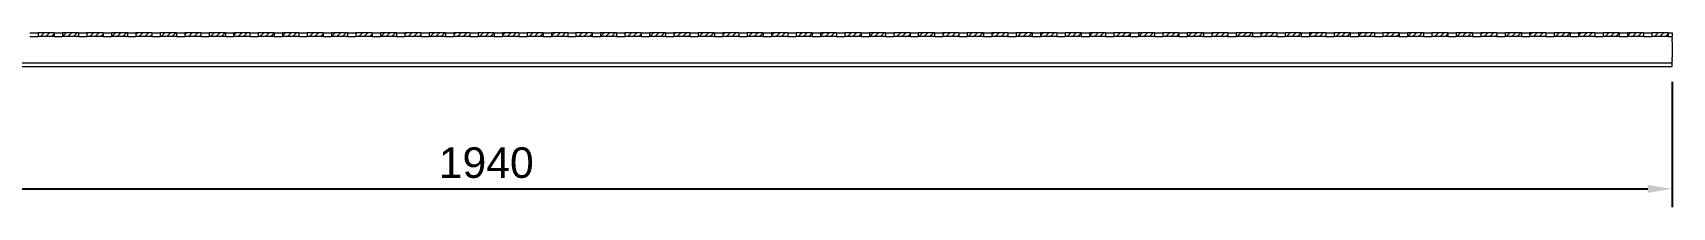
# Model space of a CAD drawing. Header units: millimetres. Extents: x -804 to 5068, y -838 to 556.
# Drawn here: x 3727 to 5068, y -115 to 28 of the extents above; entities that cross this region are included whole.
import ezdxf

# ---------------------------------------------------------------- set-up
doc = ezdxf.new("R2010")
doc.units = ezdxf.units.MM
for name, color, linetype, lineweight in [('GORUNEN', 7, 'Continuous', 9), ('OLCU', 4, 'Continuous', 9), ('TARAMA', 5, 'Continuous', 9)]:
    doc.layers.add(name, color=color, linetype=linetype, lineweight=lineweight)
doc.styles.add('PI3D', font='arial.ttf')
doc.dimstyles.new('PF_MM', dxfattribs={"dimtxt": 25, "dimasz": 20, "dimexe": 15, "dimexo": 12.5, "dimgap": 8.75, "dimtad": 1, "dimdec": 1, "dimtxsty": 'PI3D', "dimcen": 2.5, "dimclrd": 4, "dimclre": 4, "dimclrt": 3, "dimazin": 3, "dimtfac": 1, "dimtmove": 0, "dimatfit": 3})

msp = doc.modelspace()

# ---------------------------------------------------------------- hatches: boundary and pattern name
at = {"layer": 'TARAMA'}
h = msp.add_hatch(dxfattribs=at)
h.set_pattern_fill('ANSI31')
h.paths.add_polyline_path([(3731.4, 27.5), (3731.4, 24.5), (3731.4, 24.5), (3744.6, 24.5), (3744.6, 24.5), (3744.6, 27.5), (3744.6, 27.5), (3731.4, 27.5)])
h = msp.add_hatch(dxfattribs=at)
h.set_pattern_fill('ANSI31')
h.paths.add_polyline_path([(3751.4, 27.5), (3751.4, 24.5), (3751.4, 24.5), (3764.6, 24.5), (3764.6, 24.5), (3764.6, 27.5), (3764.6, 27.5), (3751.4, 27.5)])
h = msp.add_hatch(dxfattribs=at)
h.set_pattern_fill('ANSI31')
h.paths.add_polyline_path([(3771.4, 27.5), (3771.4, 24.5), (3771.4, 24.5), (3784.6, 24.5), (3784.6, 24.5), (3784.6, 27.5), (3784.6, 27.5), (3771.4, 27.5)])
h = msp.add_hatch(dxfattribs=at)
h.set_pattern_fill('ANSI31')
h.paths.add_polyline_path([(3791.4, 27.5), (3791.4, 24.5), (3791.4, 24.5), (3804.6, 24.5), (3804.6, 24.5), (3804.6, 27.5), (3804.6, 27.5), (3791.4, 27.5)])
h = msp.add_hatch(dxfattribs=at)
h.set_pattern_fill('ANSI31')
h.paths.add_polyline_path([(3811.4, 27.5), (3811.4, 24.5), (3811.4, 24.5), (3824.6, 24.5), (3824.6, 24.5), (3824.6, 27.5), (3824.6, 27.5), (3811.4, 27.5)])
h = msp.add_hatch(dxfattribs=at)
h.set_pattern_fill('ANSI31')
h.paths.add_polyline_path([(3831.4, 27.5), (3831.4, 24.5), (3831.4, 24.5), (3844.6, 24.5), (3844.6, 24.5), (3844.6, 27.5), (3844.6, 27.5), (3831.4, 27.5)])
h = msp.add_hatch(dxfattribs=at)
h.set_pattern_fill('ANSI31')
h.paths.add_polyline_path([(3851.4, 27.5), (3851.4, 24.5), (3851.4, 24.5), (3864.6, 24.5), (3864.6, 24.5), (3864.6, 27.5), (3864.6, 27.5), (3851.4, 27.5)])
h = msp.add_hatch(dxfattribs=at)
h.set_pattern_fill('ANSI31')
h.paths.add_polyline_path([(3871.4, 27.5), (3871.4, 24.5), (3871.4, 24.5), (3884.6, 24.5), (3884.6, 24.5), (3884.6, 27.5), (3884.6, 27.5), (3871.4, 27.5)])
h = msp.add_hatch(dxfattribs=at)
h.set_pattern_fill('ANSI31')
h.paths.add_polyline_path([(3891.4, 27.5), (3891.4, 24.5), (3891.4, 24.5), (3904.6, 24.5), (3904.6, 24.5), (3904.6, 27.5), (3904.6, 27.5), (3891.4, 27.5)])
h = msp.add_hatch(dxfattribs=at)
h.set_pattern_fill('ANSI31')
h.paths.add_polyline_path([(3911.4, 27.5), (3911.4, 24.5), (3911.4, 24.5), (3924.6, 24.5), (3924.6, 24.5), (3924.6, 27.5), (3924.6, 27.5), (3911.4, 27.5)])
h = msp.add_hatch(dxfattribs=at)
h.set_pattern_fill('ANSI31')
h.paths.add_polyline_path([(3931.4, 27.5), (3931.4, 24.5), (3931.4, 24.5), (3944.6, 24.5), (3944.6, 24.5), (3944.6, 27.5), (3944.6, 27.5), (3931.4, 27.5)])
h = msp.add_hatch(dxfattribs=at)
h.set_pattern_fill('ANSI31')
h.paths.add_polyline_path([(3951.4, 27.5), (3951.4, 24.5), (3951.4, 24.5), (3964.6, 24.5), (3964.6, 24.5), (3964.6, 27.5), (3964.6, 27.5), (3951.4, 27.5)])
h = msp.add_hatch(dxfattribs=at)
h.set_pattern_fill('ANSI31')
h.paths.add_polyline_path([(3971.4, 27.5), (3971.4, 24.5), (3971.4, 24.5), (3984.6, 24.5), (3984.6, 24.5), (3984.6, 27.5), (3984.6, 27.5), (3971.4, 27.5)])
h = msp.add_hatch(dxfattribs=at)
h.set_pattern_fill('ANSI31')
h.paths.add_polyline_path([(3991.4, 27.5), (3991.4, 24.5), (3991.4, 24.5), (4004.6, 24.5), (4004.6, 24.5), (4004.6, 27.5), (4004.6, 27.5), (3991.4, 27.5)])
h = msp.add_hatch(dxfattribs=at)
h.set_pattern_fill('ANSI31')
h.paths.add_polyline_path([(4011.4, 27.5), (4011.4, 24.5), (4011.4, 24.5), (4024.6, 24.5), (4024.6, 24.5), (4024.6, 27.5), (4024.6, 27.5), (4011.4, 27.5)])
h = msp.add_hatch(dxfattribs=at)
h.set_pattern_fill('ANSI31')
h.paths.add_polyline_path([(4031.4, 27.5), (4031.4, 24.5), (4031.4, 24.5), (4044.6, 24.5), (4044.6, 24.5), (4044.6, 27.5), (4044.6, 27.5), (4031.4, 27.5)])
h = msp.add_hatch(dxfattribs=at)
h.set_pattern_fill('ANSI31')
h.paths.add_polyline_path([(4051.4, 27.5), (4051.4, 24.5), (4051.4, 24.5), (4064.6, 24.5), (4064.6, 24.5), (4064.6, 27.5), (4064.6, 27.5), (4051.4, 27.5)])
h = msp.add_hatch(dxfattribs=at)
h.set_pattern_fill('ANSI31')
h.paths.add_polyline_path([(4071.4, 27.5), (4071.4, 24.5), (4071.4, 24.5), (4084.6, 24.5), (4084.6, 24.5), (4084.6, 27.5), (4084.6, 27.5), (4071.4, 27.5)])
h = msp.add_hatch(dxfattribs=at)
h.set_pattern_fill('ANSI31')
h.paths.add_polyline_path([(4091.4, 27.5), (4091.4, 24.5), (4091.4, 24.5), (4104.6, 24.5), (4104.6, 24.5), (4104.6, 27.5), (4104.6, 27.5), (4091.4, 27.5)])
h = msp.add_hatch(dxfattribs=at)
h.set_pattern_fill('ANSI31')
h.paths.add_polyline_path([(4111.4, 27.5), (4111.4, 24.5), (4111.4, 24.5), (4124.6, 24.5), (4124.6, 24.5), (4124.6, 27.5), (4124.6, 27.5), (4111.4, 27.5)])
h = msp.add_hatch(dxfattribs=at)
h.set_pattern_fill('ANSI31')
h.paths.add_polyline_path([(4131.4, 27.5), (4131.4, 24.5), (4131.4, 24.5), (4144.6, 24.5), (4144.6, 24.5), (4144.6, 27.5), (4144.6, 27.5), (4131.4, 27.5)])
h = msp.add_hatch(dxfattribs=at)
h.set_pattern_fill('ANSI31')
h.paths.add_polyline_path([(4151.4, 27.5), (4151.4, 24.5), (4151.4, 24.5), (4164.6, 24.5), (4164.6, 24.5), (4164.6, 27.5), (4164.6, 27.5), (4151.4, 27.5)])
h = msp.add_hatch(dxfattribs=at)
h.set_pattern_fill('ANSI31')
h.paths.add_polyline_path([(4171.4, 27.5), (4171.4, 24.5), (4171.4, 24.5), (4184.6, 24.5), (4184.6, 24.5), (4184.6, 27.5), (4184.6, 27.5), (4171.4, 27.5)])
h = msp.add_hatch(dxfattribs=at)
h.set_pattern_fill('ANSI31')
h.paths.add_polyline_path([(4191.4, 27.5), (4191.4, 24.5), (4191.4, 24.5), (4204.6, 24.5), (4204.6, 24.5), (4204.6, 27.5), (4204.6, 27.5), (4191.4, 27.5)])
h = msp.add_hatch(dxfattribs=at)
h.set_pattern_fill('ANSI31')
h.paths.add_polyline_path([(4211.4, 27.5), (4211.4, 24.5), (4211.4, 24.5), (4224.6, 24.5), (4224.6, 24.5), (4224.6, 27.5), (4224.6, 27.5), (4211.4, 27.5)])
h = msp.add_hatch(dxfattribs=at)
h.set_pattern_fill('ANSI31')
h.paths.add_polyline_path([(4231.4, 27.5), (4231.4, 24.5), (4231.4, 24.5), (4244.6, 24.5), (4244.6, 24.5), (4244.6, 27.5), (4244.6, 27.5), (4231.4, 27.5)])
h = msp.add_hatch(dxfattribs=at)
h.set_pattern_fill('ANSI31')
h.paths.add_polyline_path([(4251.4, 27.5), (4251.4, 24.5), (4251.4, 24.5), (4264.6, 24.5), (4264.6, 24.5), (4264.6, 27.5), (4264.6, 27.5), (4251.4, 27.5)])
h = msp.add_hatch(dxfattribs=at)
h.set_pattern_fill('ANSI31')
h.paths.add_polyline_path([(4271.4, 27.5), (4271.4, 24.5), (4271.4, 24.5), (4284.6, 24.5), (4284.6, 24.5), (4284.6, 27.5), (4284.6, 27.5), (4271.4, 27.5)])
h = msp.add_hatch(dxfattribs=at)
h.set_pattern_fill('ANSI31')
h.paths.add_polyline_path([(4291.4, 27.5), (4291.4, 24.5), (4291.4, 24.5), (4304.6, 24.5), (4304.6, 24.5), (4304.6, 27.5), (4304.6, 27.5), (4291.4, 27.5)])
h = msp.add_hatch(dxfattribs=at)
h.set_pattern_fill('ANSI31')
h.paths.add_polyline_path([(4311.4, 27.5), (4311.4, 24.5), (4311.4, 24.5), (4324.6, 24.5), (4324.6, 24.5), (4324.6, 27.5), (4324.6, 27.5), (4311.4, 27.5)])
h = msp.add_hatch(dxfattribs=at)
h.set_pattern_fill('ANSI31')
h.paths.add_polyline_path([(4331.4, 27.5), (4331.4, 24.5), (4331.4, 24.5), (4344.6, 24.5), (4344.6, 24.5), (4344.6, 27.5), (4344.6, 27.5), (4331.4, 27.5)])
h = msp.add_hatch(dxfattribs=at)
h.set_pattern_fill('ANSI31')
h.paths.add_polyline_path([(4351.4, 27.5), (4351.4, 24.5), (4351.4, 24.5), (4364.6, 24.5), (4364.6, 24.5), (4364.6, 27.5), (4364.6, 27.5), (4351.4, 27.5)])
h = msp.add_hatch(dxfattribs=at)
h.set_pattern_fill('ANSI31')
h.paths.add_polyline_path([(4371.4, 27.5), (4371.4, 24.5), (4371.4, 24.5), (4384.6, 24.5), (4384.6, 24.5), (4384.6, 27.5), (4384.6, 27.5), (4371.4, 27.5)])
h = msp.add_hatch(dxfattribs=at)
h.set_pattern_fill('ANSI31')
h.paths.add_polyline_path([(4391.4, 27.5), (4391.4, 24.5), (4391.4, 24.5), (4404.6, 24.5), (4404.6, 24.5), (4404.6, 27.5), (4404.6, 27.5), (4391.4, 27.5)])
h = msp.add_hatch(dxfattribs=at)
h.set_pattern_fill('ANSI31')
h.paths.add_polyline_path([(4411.4, 27.5), (4411.4, 24.5), (4411.4, 24.5), (4424.6, 24.5), (4424.6, 24.5), (4424.6, 27.5), (4424.6, 27.5), (4411.4, 27.5)])
h = msp.add_hatch(dxfattribs=at)
h.set_pattern_fill('ANSI31')
h.paths.add_polyline_path([(4431.4, 27.5), (4431.4, 24.5), (4431.4, 24.5), (4444.6, 24.5), (4444.6, 24.5), (4444.6, 27.5), (4444.6, 27.5), (4431.4, 27.5)])
h = msp.add_hatch(dxfattribs=at)
h.set_pattern_fill('ANSI31')
h.paths.add_polyline_path([(4451.4, 27.5), (4451.4, 24.5), (4451.4, 24.5), (4464.6, 24.5), (4464.6, 24.5), (4464.6, 27.5), (4464.6, 27.5), (4451.4, 27.5)])
h = msp.add_hatch(dxfattribs=at)
h.set_pattern_fill('ANSI31')
h.paths.add_polyline_path([(4471.4, 27.5), (4471.4, 24.5), (4471.4, 24.5), (4484.6, 24.5), (4484.6, 24.5), (4484.6, 27.5), (4484.6, 27.5), (4471.4, 27.5)])
h = msp.add_hatch(dxfattribs=at)
h.set_pattern_fill('ANSI31')
h.paths.add_polyline_path([(4491.4, 27.5), (4491.4, 24.5), (4491.4, 24.5), (4504.6, 24.5), (4504.6, 24.5), (4504.6, 27.5), (4504.6, 27.5), (4491.4, 27.5)])
h = msp.add_hatch(dxfattribs=at)
h.set_pattern_fill('ANSI31')
h.paths.add_polyline_path([(4511.4, 27.5), (4511.4, 24.5), (4511.4, 24.5), (4524.6, 24.5), (4524.6, 24.5), (4524.6, 27.5), (4524.6, 27.5), (4511.4, 27.5)])
h = msp.add_hatch(dxfattribs=at)
h.set_pattern_fill('ANSI31')
h.paths.add_polyline_path([(4531.4, 27.5), (4531.4, 24.5), (4531.4, 24.5), (4544.6, 24.5), (4544.6, 24.5), (4544.6, 27.5), (4544.6, 27.5), (4531.4, 27.5)])
h = msp.add_hatch(dxfattribs=at)
h.set_pattern_fill('ANSI31')
h.paths.add_polyline_path([(4551.4, 27.5), (4551.4, 24.5), (4551.4, 24.5), (4564.6, 24.5), (4564.6, 24.5), (4564.6, 27.5), (4564.6, 27.5), (4551.4, 27.5)])
h = msp.add_hatch(dxfattribs=at)
h.set_pattern_fill('ANSI31')
h.paths.add_polyline_path([(4571.4, 27.5), (4571.4, 24.5), (4571.4, 24.5), (4584.6, 24.5), (4584.6, 24.5), (4584.6, 27.5), (4584.6, 27.5), (4571.4, 27.5)])
h = msp.add_hatch(dxfattribs=at)
h.set_pattern_fill('ANSI31')
h.paths.add_polyline_path([(4591.4, 27.5), (4591.4, 24.5), (4591.4, 24.5), (4604.6, 24.5), (4604.6, 24.5), (4604.6, 27.5), (4604.6, 27.5), (4591.4, 27.5)])
h = msp.add_hatch(dxfattribs=at)
h.set_pattern_fill('ANSI31')
h.paths.add_polyline_path([(4611.4, 27.5), (4611.4, 24.5), (4611.4, 24.5), (4624.6, 24.5), (4624.6, 24.5), (4624.6, 27.5), (4624.6, 27.5), (4611.4, 27.5)])
h = msp.add_hatch(dxfattribs=at)
h.set_pattern_fill('ANSI31')
h.paths.add_polyline_path([(4631.4, 27.5), (4631.4, 24.5), (4631.4, 24.5), (4644.6, 24.5), (4644.6, 24.5), (4644.6, 27.5), (4644.6, 27.5), (4631.4, 27.5)])
h = msp.add_hatch(dxfattribs=at)
h.set_pattern_fill('ANSI31')
h.paths.add_polyline_path([(4651.4, 27.5), (4651.4, 24.5), (4651.4, 24.5), (4664.6, 24.5), (4664.6, 24.5), (4664.6, 27.5), (4664.6, 27.5), (4651.4, 27.5)])
h = msp.add_hatch(dxfattribs=at)
h.set_pattern_fill('ANSI31')
h.paths.add_polyline_path([(4671.4, 27.5), (4671.4, 24.5), (4671.4, 24.5), (4684.6, 24.5), (4684.6, 24.5), (4684.6, 27.5), (4684.6, 27.5), (4671.4, 27.5)])
h = msp.add_hatch(dxfattribs=at)
h.set_pattern_fill('ANSI31')
h.paths.add_polyline_path([(4691.4, 27.5), (4691.4, 24.5), (4691.4, 24.5), (4704.6, 24.5), (4704.6, 24.5), (4704.6, 27.5), (4704.6, 27.5), (4691.4, 27.5)])
h = msp.add_hatch(dxfattribs=at)
h.set_pattern_fill('ANSI31')
h.paths.add_polyline_path([(4711.4, 27.5), (4711.4, 24.5), (4711.4, 24.5), (4724.6, 24.5), (4724.6, 24.5), (4724.6, 27.5), (4724.6, 27.5), (4711.4, 27.5)])
h = msp.add_hatch(dxfattribs=at)
h.set_pattern_fill('ANSI31')
h.paths.add_polyline_path([(4731.4, 27.5), (4731.4, 24.5), (4731.4, 24.5), (4744.6, 24.5), (4744.6, 24.5), (4744.6, 27.5), (4744.6, 27.5), (4731.4, 27.5)])
h = msp.add_hatch(dxfattribs=at)
h.set_pattern_fill('ANSI31')
h.paths.add_polyline_path([(4751.4, 27.5), (4751.4, 24.5), (4751.4, 24.5), (4764.6, 24.5), (4764.6, 24.5), (4764.6, 27.5), (4764.6, 27.5), (4751.4, 27.5)])
h = msp.add_hatch(dxfattribs=at)
h.set_pattern_fill('ANSI31')
h.paths.add_polyline_path([(4771.4, 27.5), (4771.4, 24.5), (4771.4, 24.5), (4784.6, 24.5), (4784.6, 24.5), (4784.6, 27.5), (4784.6, 27.5), (4771.4, 27.5)])
h = msp.add_hatch(dxfattribs=at)
h.set_pattern_fill('ANSI31')
h.paths.add_polyline_path([(4791.4, 27.5), (4791.4, 24.5), (4791.4, 24.5), (4804.6, 24.5), (4804.6, 24.5), (4804.6, 27.5), (4804.6, 27.5), (4791.4, 27.5)])
h = msp.add_hatch(dxfattribs=at)
h.set_pattern_fill('ANSI31')
h.paths.add_polyline_path([(4811.4, 27.5), (4811.4, 24.5), (4811.4, 24.5), (4824.6, 24.5), (4824.6, 24.5), (4824.6, 27.5), (4824.6, 27.5), (4811.4, 27.5)])
h = msp.add_hatch(dxfattribs=at)
h.set_pattern_fill('ANSI31')
h.paths.add_polyline_path([(4831.4, 27.5), (4831.4, 24.5), (4831.4, 24.5), (4844.6, 24.5), (4844.6, 24.5), (4844.6, 27.5), (4844.6, 27.5), (4831.4, 27.5)])
h = msp.add_hatch(dxfattribs=at)
h.set_pattern_fill('ANSI31')
h.paths.add_polyline_path([(4851.4, 27.5), (4851.4, 24.5), (4851.4, 24.5), (4864.6, 24.5), (4864.6, 24.5), (4864.6, 27.5), (4864.6, 27.5), (4851.4, 27.5)])
h = msp.add_hatch(dxfattribs=at)
h.set_pattern_fill('ANSI31')
h.paths.add_polyline_path([(4871.4, 27.5), (4871.4, 24.5), (4871.4, 24.5), (4884.6, 24.5), (4884.6, 24.5), (4884.6, 27.5), (4884.6, 27.5), (4871.4, 27.5)])
h = msp.add_hatch(dxfattribs=at)
h.set_pattern_fill('ANSI31')
h.paths.add_polyline_path([(4891.4, 27.5), (4891.4, 24.5), (4891.4, 24.5), (4904.6, 24.5), (4904.6, 24.5), (4904.6, 27.5), (4904.6, 27.5), (4891.4, 27.5)])
h = msp.add_hatch(dxfattribs=at)
h.set_pattern_fill('ANSI31')
h.paths.add_polyline_path([(4911.4, 27.5), (4911.4, 24.5), (4911.4, 24.5), (4924.6, 24.5), (4924.6, 24.5), (4924.6, 27.5), (4924.6, 27.5), (4911.4, 27.5)])
h = msp.add_hatch(dxfattribs=at)
h.set_pattern_fill('ANSI31')
h.paths.add_polyline_path([(4931.4, 27.5), (4931.4, 24.5), (4931.4, 24.5), (4944.6, 24.5), (4944.6, 24.5), (4944.6, 27.5), (4944.6, 27.5), (4931.4, 27.5)])
h = msp.add_hatch(dxfattribs=at)
h.set_pattern_fill('ANSI31')
h.paths.add_polyline_path([(4951.4, 27.5), (4951.4, 24.5), (4951.4, 24.5), (4964.6, 24.5), (4964.6, 24.5), (4964.6, 27.5), (4964.6, 27.5), (4951.4, 27.5)])
h = msp.add_hatch(dxfattribs=at)
h.set_pattern_fill('ANSI31')
h.paths.add_polyline_path([(4971.4, 27.5), (4971.4, 24.5), (4971.4, 24.5), (4984.6, 24.5), (4984.6, 24.5), (4984.6, 27.5), (4984.6, 27.5), (4971.4, 27.5)])
h = msp.add_hatch(dxfattribs=at)
h.set_pattern_fill('ANSI31')
h.paths.add_polyline_path([(4991.4, 27.5), (4991.4, 24.5), (4991.4, 24.5), (5004.6, 24.5), (5004.6, 24.5), (5004.6, 27.5), (5004.6, 27.5), (4991.4, 27.5)])
h = msp.add_hatch(dxfattribs=at)
h.set_pattern_fill('ANSI31')
h.paths.add_polyline_path([(5011.4, 27.5), (5011.4, 24.5), (5011.4, 24.5), (5024.6, 24.5), (5024.6, 24.5), (5024.6, 27.5), (5024.6, 27.5), (5011.4, 27.5)])
h = msp.add_hatch(dxfattribs=at)
h.set_pattern_fill('ANSI31')
h.paths.add_polyline_path([(5031.4, 27.5), (5031.4, 24.5), (5031.4, 24.5), (5044.6, 24.5), (5044.6, 24.5), (5044.6, 27.5), (5044.6, 27.5), (5031.4, 27.5)])
h = msp.add_hatch(dxfattribs=at)
h.set_pattern_fill('ANSI31')
h.paths.add_polyline_path([(5051.4, 27.5), (5051.4, 24.5), (5051.4, 24.5), (5064.6, 24.5), (5064.6, 24.5), (5064.6, 27.5), (5064.6, 27.5), (5051.4, 27.5)])

# ---------------------------------------------------------------- linework, layer by layer
at = {"layer": 'GORUNEN'}
for points in [[(3724.6, 27.5), (3729.63, 27.5)], [(3729.63, 27.5), (3731.4, 27.5)], [(3744.6, 27.5), (3731.4, 27.5)], [(3731.4, 27.5), (3731.4, 24.5)], [(3731.4, 27.5), (3731.4, 24.5)], [(3744.6, 27.5), (3749.63, 27.5)], [(3744.6, 27.5), (3744.6, 24.5)], [(3744.6, 27.5), (3744.6, 24.5)], [(3749.63, 27.5), (3751.4, 27.5)], [(3764.6, 27.5), (3751.4, 27.5)], [(3751.4, 27.5), (3751.4, 24.5)], [(3751.4, 27.5), (3751.4, 24.5)], [(3764.6, 27.5), (3769.63, 27.5)], [(3764.6, 27.5), (3764.6, 24.5)], [(3764.6, 27.5), (3764.6, 24.5)], [(3769.63, 27.5), (3771.4, 27.5)], [(3784.6, 27.5), (3771.4, 27.5)], [(3771.4, 27.5), (3771.4, 24.5)], [(3771.4, 27.5), (3771.4, 24.5)], [(3784.6, 27.5), (3789.63, 27.5)], [(3784.6, 27.5), (3784.6, 24.5)], [(3784.6, 27.5), (3784.6, 24.5)], [(3789.63, 27.5), (3791.4, 27.5)], [(3804.6, 27.5), (3791.4, 27.5)], [(3791.4, 27.5), (3791.4, 24.5)], [(3791.4, 27.5), (3791.4, 24.5)], [(3804.6, 27.5), (3809.63, 27.5)], [(3804.6, 27.5), (3804.6, 24.5)], [(3804.6, 27.5), (3804.6, 24.5)], [(3809.63, 27.5), (3811.4, 27.5)], [(3824.6, 27.5), (3811.4, 27.5)], [(3811.4, 27.5), (3811.4, 24.5)], [(3811.4, 27.5), (3811.4, 24.5)], [(3824.6, 27.5), (3829.63, 27.5)], [(3824.6, 27.5), (3824.6, 24.5)], [(3824.6, 27.5), (3824.6, 24.5)], [(3829.63, 27.5), (3831.4, 27.5)], [(3844.6, 27.5), (3831.4, 27.5)], [(3831.4, 27.5), (3831.4, 24.5)], [(3831.4, 27.5), (3831.4, 24.5)], [(3844.6, 27.5), (3849.63, 27.5)], [(3844.6, 27.5), (3844.6, 24.5)], [(3844.6, 27.5), (3844.6, 24.5)], [(3849.63, 27.5), (3851.4, 27.5)], [(3864.6, 27.5), (3851.4, 27.5)], [(3851.4, 27.5), (3851.4, 24.5)], [(3851.4, 27.5), (3851.4, 24.5)], [(3864.6, 27.5), (3869.63, 27.5)], [(3864.6, 27.5), (3864.6, 24.5)], [(3864.6, 27.5), (3864.6, 24.5)], [(3869.63, 27.5), (3871.4, 27.5)], [(3884.6, 27.5), (3871.4, 27.5)], [(3871.4, 27.5), (3871.4, 24.5)], [(3871.4, 27.5), (3871.4, 24.5)], [(3884.6, 27.5), (3889.63, 27.5)], [(3884.6, 27.5), (3884.6, 24.5)], [(3884.6, 27.5), (3884.6, 24.5)], [(3889.63, 27.5), (3891.4, 27.5)], [(3904.6, 27.5), (3891.4, 27.5)], [(3891.4, 27.5), (3891.4, 24.5)], [(3891.4, 27.5), (3891.4, 24.5)], [(3904.6, 27.5), (3909.63, 27.5)], [(3904.6, 27.5), (3904.6, 24.5)], [(3904.6, 27.5), (3904.6, 24.5)], [(3909.63, 27.5), (3911.4, 27.5)], [(3924.6, 27.5), (3911.4, 27.5)], [(3911.4, 27.5), (3911.4, 24.5)], [(3911.4, 27.5), (3911.4, 24.5)], [(3924.6, 27.5), (3929.63, 27.5)], [(3924.6, 27.5), (3924.6, 24.5)], [(3924.6, 27.5), (3924.6, 24.5)], [(3929.63, 27.5), (3931.4, 27.5)], [(3944.6, 27.5), (3931.4, 27.5)], [(3931.4, 27.5), (3931.4, 24.5)], [(3931.4, 27.5), (3931.4, 24.5)], [(3944.6, 27.5), (3949.63, 27.5)], [(3944.6, 27.5), (3944.6, 24.5)], [(3944.6, 27.5), (3944.6, 24.5)], [(3949.63, 27.5), (3951.4, 27.5)], [(3964.6, 27.5), (3951.4, 27.5)], [(3951.4, 27.5), (3951.4, 24.5)], [(3951.4, 27.5), (3951.4, 24.5)], [(3964.6, 27.5), (3969.63, 27.5)], [(3964.6, 27.5), (3964.6, 24.5)], [(3964.6, 27.5), (3964.6, 24.5)], [(3969.63, 27.5), (3971.4, 27.5)], [(3984.6, 27.5), (3971.4, 27.5)], [(3971.4, 27.5), (3971.4, 24.5)], [(3971.4, 27.5), (3971.4, 24.5)], [(3984.6, 27.5), (3989.63, 27.5)], [(3984.6, 27.5), (3984.6, 24.5)], [(3984.6, 27.5), (3984.6, 24.5)], [(3989.63, 27.5), (3991.4, 27.5)], [(4004.6, 27.5), (3991.4, 27.5)], [(3991.4, 27.5), (3991.4, 24.5)], [(3991.4, 27.5), (3991.4, 24.5)], [(4004.6, 27.5), (4009.63, 27.5)], [(4004.6, 27.5), (4004.6, 24.5)], [(4004.6, 27.5), (4004.6, 24.5)], [(4009.63, 27.5), (4011.4, 27.5)], [(4024.6, 27.5), (4011.4, 27.5)], [(4011.4, 27.5), (4011.4, 24.5)], [(4011.4, 27.5), (4011.4, 24.5)], [(4024.6, 27.5), (4029.63, 27.5)], [(4024.6, 27.5), (4024.6, 24.5)], [(4024.6, 27.5), (4024.6, 24.5)], [(4029.63, 27.5), (4031.4, 27.5)], [(4044.6, 27.5), (4031.4, 27.5)], [(4031.4, 27.5), (4031.4, 24.5)], [(4031.4, 27.5), (4031.4, 24.5)], [(4044.6, 27.5), (4049.63, 27.5)], [(4044.6, 27.5), (4044.6, 24.5)], [(4044.6, 27.5), (4044.6, 24.5)], [(4049.63, 27.5), (4051.4, 27.5)], [(4064.6, 27.5), (4051.4, 27.5)], [(4051.4, 27.5), (4051.4, 24.5)], [(4051.4, 27.5), (4051.4, 24.5)], [(4064.6, 27.5), (4069.63, 27.5)], [(4064.6, 27.5), (4064.6, 24.5)], [(4064.6, 27.5), (4064.6, 24.5)], [(4069.63, 27.5), (4071.4, 27.5)], [(4084.6, 27.5), (4071.4, 27.5)], [(4071.4, 27.5), (4071.4, 24.5)], [(4071.4, 27.5), (4071.4, 24.5)], [(4084.6, 27.5), (4089.63, 27.5)], [(4084.6, 27.5), (4084.6, 24.5)], [(4084.6, 27.5), (4084.6, 24.5)], [(4089.63, 27.5), (4091.4, 27.5)], [(4104.6, 27.5), (4091.4, 27.5)], [(4091.4, 27.5), (4091.4, 24.5)], [(4091.4, 27.5), (4091.4, 24.5)], [(4104.6, 27.5), (4109.63, 27.5)], [(4104.6, 27.5), (4109.63, 27.5)], [(4104.6, 27.5), (4104.6, 24.5)], [(4104.6, 27.5), (4104.6, 24.5)], [(4109.63, 27.5), (4111.4, 27.5)], [(4124.6, 27.5), (4111.4, 27.5)], [(4111.4, 27.5), (4111.4, 24.5)], [(4111.4, 27.5), (4111.4, 24.5)], [(4124.6, 27.5), (4129.63, 27.5)], [(4124.6, 27.5), (4129.63, 27.5)], [(4124.6, 27.5), (4124.6, 24.5)], [(4124.6, 27.5), (4124.6, 24.5)], [(4129.63, 27.5), (4131.4, 27.5)], [(4144.6, 27.5), (4131.4, 27.5)], [(4131.4, 27.5), (4131.4, 24.5)], [(4131.4, 27.5), (4131.4, 24.5)], [(4144.6, 27.5), (4149.63, 27.5)], [(4144.6, 27.5), (4149.63, 27.5)], [(4144.6, 27.5), (4144.6, 24.5)], [(4144.6, 27.5), (4144.6, 24.5)], [(4149.63, 27.5), (4151.4, 27.5)], [(4164.6, 27.5), (4151.4, 27.5)], [(4151.4, 27.5), (4151.4, 24.5)], [(4151.4, 27.5), (4151.4, 24.5)], [(4164.6, 27.5), (4169.63, 27.5)], [(4164.6, 27.5), (4169.63, 27.5)], [(4164.6, 27.5), (4164.6, 24.5)], [(4164.6, 27.5), (4164.6, 24.5)], [(4169.63, 27.5), (4171.4, 27.5)], [(4184.6, 27.5), (4171.4, 27.5)], [(4171.4, 27.5), (4171.4, 24.5)], [(4171.4, 27.5), (4171.4, 24.5)], [(4184.6, 27.5), (4189.63, 27.5)], [(4184.6, 27.5), (4189.63, 27.5)], [(4184.6, 27.5), (4184.6, 24.5)], [(4184.6, 27.5), (4184.6, 24.5)], [(4189.63, 27.5), (4191.4, 27.5)], [(4204.6, 27.5), (4191.4, 27.5)], [(4191.4, 27.5), (4191.4, 24.5)], [(4191.4, 27.5), (4191.4, 24.5)], [(4204.6, 27.5), (4209.63, 27.5)], [(4204.6, 27.5), (4209.63, 27.5)], [(4204.6, 27.5), (4204.6, 24.5)], [(4204.6, 27.5), (4204.6, 24.5)], [(4209.63, 27.5), (4211.4, 27.5)], [(4224.6, 27.5), (4211.4, 27.5)], [(4211.4, 27.5), (4211.4, 24.5)], [(4211.4, 27.5), (4211.4, 24.5)], [(4224.6, 27.5), (4229.63, 27.5)], [(4224.6, 27.5), (4229.63, 27.5)], [(4224.6, 27.5), (4224.6, 24.5)], [(4224.6, 27.5), (4224.6, 24.5)], [(4229.63, 27.5), (4231.4, 27.5)], [(4244.6, 27.5), (4231.4, 27.5)], [(4231.4, 27.5), (4231.4, 24.5)], [(4231.4, 27.5), (4231.4, 24.5)], [(4244.6, 27.5), (4249.63, 27.5)], [(4244.6, 27.5), (4249.63, 27.5)], [(4244.6, 27.5), (4244.6, 24.5)], [(4244.6, 27.5), (4244.6, 24.5)], [(4249.63, 27.5), (4251.4, 27.5)], [(4264.6, 27.5), (4251.4, 27.5)], [(4251.4, 27.5), (4251.4, 24.5)], [(4251.4, 27.5), (4251.4, 24.5)], [(4264.6, 27.5), (4269.63, 27.5)], [(4264.6, 27.5), (4269.63, 27.5)], [(4264.6, 27.5), (4264.6, 24.5)], [(4264.6, 27.5), (4264.6, 24.5)], [(4269.63, 27.5), (4271.4, 27.5)], [(4284.6, 27.5), (4271.4, 27.5)], [(4271.4, 27.5), (4271.4, 24.5)], [(4271.4, 27.5), (4271.4, 24.5)], [(4284.6, 27.5), (4289.63, 27.5)], [(4284.6, 27.5), (4289.63, 27.5)], [(4284.6, 27.5), (4284.6, 24.5)], [(4284.6, 27.5), (4284.6, 24.5)], [(4289.63, 27.5), (4291.4, 27.5)], [(4304.6, 27.5), (4291.4, 27.5)], [(4291.4, 27.5), (4291.4, 24.5)], [(4291.4, 27.5), (4291.4, 24.5)], [(4304.6, 27.5), (4309.63, 27.5)], [(4304.6, 27.5), (4309.63, 27.5)], [(4304.6, 27.5), (4304.6, 24.5)], [(4304.6, 27.5), (4304.6, 24.5)], [(4309.63, 27.5), (4311.4, 27.5)], [(4324.6, 27.5), (4311.4, 27.5)], [(4311.4, 27.5), (4311.4, 24.5)], [(4311.4, 27.5), (4311.4, 24.5)], [(4324.6, 27.5), (4329.63, 27.5)], [(4324.6, 27.5), (4329.63, 27.5)], [(4324.6, 27.5), (4324.6, 24.5)], [(4324.6, 27.5), (4324.6, 24.5)], [(4329.63, 27.5), (4331.4, 27.5)], [(4344.6, 27.5), (4331.4, 27.5)], [(4331.4, 27.5), (4331.4, 24.5)], [(4331.4, 27.5), (4331.4, 24.5)], [(4344.6, 27.5), (4349.63, 27.5)], [(4344.6, 27.5), (4349.63, 27.5)], [(4344.6, 27.5), (4344.6, 24.5)], [(4344.6, 27.5), (4344.6, 24.5)], [(4349.63, 27.5), (4351.4, 27.5)], [(4364.6, 27.5), (4351.4, 27.5)], [(4351.4, 27.5), (4351.4, 24.5)], [(4351.4, 27.5), (4351.4, 24.5)], [(4364.6, 27.5), (4369.63, 27.5)], [(4364.6, 27.5), (4369.63, 27.5)], [(4364.6, 27.5), (4364.6, 24.5)], [(4364.6, 27.5), (4364.6, 24.5)], [(4369.63, 27.5), (4371.4, 27.5)], [(4384.6, 27.5), (4371.4, 27.5)], [(4371.4, 27.5), (4371.4, 24.5)], [(4371.4, 27.5), (4371.4, 24.5)], [(4384.6, 27.5), (4389.63, 27.5)], [(4384.6, 27.5), (4389.63, 27.5)], [(4384.6, 27.5), (4384.6, 24.5)], [(4384.6, 27.5), (4384.6, 24.5)], [(4389.63, 27.5), (4391.4, 27.5)], [(4404.6, 27.5), (4391.4, 27.5)], [(4391.4, 27.5), (4391.4, 24.5)], [(4391.4, 27.5), (4391.4, 24.5)], [(4404.6, 27.5), (4409.63, 27.5)], [(4404.6, 27.5), (4409.63, 27.5)], [(4404.6, 27.5), (4404.6, 24.5)], [(4404.6, 27.5), (4404.6, 24.5)], [(4409.63, 27.5), (4411.4, 27.5)], [(4424.6, 27.5), (4411.4, 27.5)], [(4411.4, 27.5), (4411.4, 24.5)], [(4411.4, 27.5), (4411.4, 24.5)], [(4424.6, 27.5), (4429.63, 27.5)], [(4424.6, 27.5), (4429.63, 27.5)], [(4424.6, 27.5), (4424.6, 24.5)], [(4424.6, 27.5), (4424.6, 24.5)], [(4429.63, 27.5), (4431.4, 27.5)], [(4444.6, 27.5), (4431.4, 27.5)], [(4431.4, 27.5), (4431.4, 24.5)], [(4431.4, 27.5), (4431.4, 24.5)], [(4444.6, 27.5), (4449.63, 27.5)], [(4444.6, 27.5), (4449.63, 27.5)], [(4444.6, 27.5), (4444.6, 24.5)], [(4444.6, 27.5), (4444.6, 24.5)], [(4449.63, 27.5), (4451.4, 27.5)], [(4464.6, 27.5), (4451.4, 27.5)], [(4451.4, 27.5), (4451.4, 24.5)], [(4451.4, 27.5), (4451.4, 24.5)], [(4464.6, 27.5), (4469.63, 27.5)], [(4464.6, 27.5), (4469.63, 27.5)], [(4464.6, 27.5), (4464.6, 24.5)], [(4464.6, 27.5), (4464.6, 24.5)], [(4469.63, 27.5), (4471.4, 27.5)], [(4484.6, 27.5), (4471.4, 27.5)], [(4471.4, 27.5), (4471.4, 24.5)], [(4471.4, 27.5), (4471.4, 24.5)], [(4484.6, 27.5), (4489.63, 27.5)], [(4484.6, 27.5), (4489.63, 27.5)], [(4484.6, 27.5), (4484.6, 24.5)], [(4484.6, 27.5), (4484.6, 24.5)], [(4489.63, 27.5), (4491.4, 27.5)], [(4504.6, 27.5), (4491.4, 27.5)], [(4491.4, 27.5), (4491.4, 24.5)], [(4491.4, 27.5), (4491.4, 24.5)], [(4504.6, 27.5), (4509.63, 27.5)], [(4504.6, 27.5), (4509.63, 27.5)], [(4504.6, 27.5), (4504.6, 24.5)], [(4504.6, 27.5), (4504.6, 24.5)], [(4509.63, 27.5), (4511.4, 27.5)], [(4524.6, 27.5), (4511.4, 27.5)], [(4511.4, 27.5), (4511.4, 24.5)], [(4511.4, 27.5), (4511.4, 24.5)], [(4524.6, 27.5), (4529.63, 27.5)], [(4524.6, 27.5), (4529.63, 27.5)], [(4524.6, 27.5), (4524.6, 24.5)], [(4524.6, 27.5), (4524.6, 24.5)], [(4529.63, 27.5), (4531.4, 27.5)], [(4544.6, 27.5), (4531.4, 27.5)], [(4531.4, 27.5), (4531.4, 24.5)], [(4531.4, 27.5), (4531.4, 24.5)], [(4544.6, 27.5), (4549.63, 27.5)], [(4544.6, 27.5), (4549.63, 27.5)], [(4544.6, 27.5), (4544.6, 24.5)], [(4544.6, 27.5), (4544.6, 24.5)], [(4549.63, 27.5), (4551.4, 27.5)], [(4564.6, 27.5), (4551.4, 27.5)], [(4551.4, 27.5), (4551.4, 24.5)], [(4551.4, 27.5), (4551.4, 24.5)], [(4564.6, 27.5), (4569.63, 27.5)], [(4564.6, 27.5), (4569.63, 27.5)], [(4564.6, 27.5), (4564.6, 24.5)], [(4564.6, 27.5), (4564.6, 24.5)], [(4569.63, 27.5), (4571.4, 27.5)], [(4584.6, 27.5), (4571.4, 27.5)], [(4571.4, 27.5), (4571.4, 24.5)], [(4571.4, 27.5), (4571.4, 24.5)], [(4584.6, 27.5), (4589.63, 27.5)], [(4584.6, 27.5), (4589.63, 27.5)], [(4584.6, 27.5), (4584.6, 24.5)], [(4584.6, 27.5), (4584.6, 24.5)], [(4589.63, 27.5), (4591.4, 27.5)], [(4604.6, 27.5), (4591.4, 27.5)], [(4591.4, 27.5), (4591.4, 24.5)], [(4591.4, 27.5), (4591.4, 24.5)], [(4604.6, 27.5), (4609.63, 27.5)], [(4604.6, 27.5), (4609.63, 27.5)], [(4604.6, 27.5), (4604.6, 24.5)], [(4604.6, 27.5), (4604.6, 24.5)], [(4609.63, 27.5), (4611.4, 27.5)], [(4624.6, 27.5), (4611.4, 27.5)], [(4611.4, 27.5), (4611.4, 24.5)], [(4611.4, 27.5), (4611.4, 24.5)], [(4624.6, 27.5), (4629.63, 27.5)], [(4624.6, 27.5), (4629.63, 27.5)], [(4624.6, 27.5), (4624.6, 24.5)], [(4624.6, 27.5), (4624.6, 24.5)], [(4629.63, 27.5), (4631.4, 27.5)], [(4644.6, 27.5), (4631.4, 27.5)], [(4631.4, 27.5), (4631.4, 24.5)], [(4631.4, 27.5), (4631.4, 24.5)], [(4644.6, 27.5), (4649.63, 27.5)], [(4644.6, 27.5), (4649.63, 27.5)], [(4644.6, 27.5), (4644.6, 24.5)], [(4644.6, 27.5), (4644.6, 24.5)], [(4649.63, 27.5), (4651.4, 27.5)], [(4664.6, 27.5), (4651.4, 27.5)], [(4651.4, 27.5), (4651.4, 24.5)], [(4651.4, 27.5), (4651.4, 24.5)], [(4664.6, 27.5), (4669.63, 27.5)], [(4664.6, 27.5), (4669.63, 27.5)], [(4664.6, 27.5), (4664.6, 24.5)], [(4664.6, 27.5), (4664.6, 24.5)], [(4669.63, 27.5), (4671.4, 27.5)], [(4684.6, 27.5), (4671.4, 27.5)], [(4671.4, 27.5), (4671.4, 24.5)], [(4671.4, 27.5), (4671.4, 24.5)], [(4684.6, 27.5), (4689.63, 27.5)], [(4684.6, 27.5), (4689.63, 27.5)], [(4684.6, 27.5), (4684.6, 24.5)], [(4684.6, 27.5), (4684.6, 24.5)], [(4689.63, 27.5), (4691.4, 27.5)], [(4704.6, 27.5), (4691.4, 27.5)], [(4691.4, 27.5), (4691.4, 24.5)], [(4691.4, 27.5), (4691.4, 24.5)], [(4704.6, 27.5), (4709.63, 27.5)], [(4704.6, 27.5), (4709.63, 27.5)], [(4704.6, 27.5), (4704.6, 24.5)], [(4704.6, 27.5), (4704.6, 24.5)], [(4709.63, 27.5), (4711.4, 27.5)], [(4724.6, 27.5), (4711.4, 27.5)], [(4711.4, 27.5), (4711.4, 24.5)], [(4711.4, 27.5), (4711.4, 24.5)], [(4724.6, 27.5), (4729.63, 27.5)], [(4724.6, 27.5), (4729.63, 27.5)], [(4724.6, 27.5), (4724.6, 24.5)], [(4724.6, 27.5), (4724.6, 24.5)], [(4729.63, 27.5), (4731.4, 27.5)], [(4744.6, 27.5), (4731.4, 27.5)], [(4731.4, 27.5), (4731.4, 24.5)], [(4731.4, 27.5), (4731.4, 24.5)], [(4744.6, 27.5), (4749.63, 27.5)], [(4744.6, 27.5), (4749.63, 27.5)], [(4744.6, 27.5), (4744.6, 24.5)], [(4744.6, 27.5), (4744.6, 24.5)], [(4749.63, 27.5), (4751.4, 27.5)], [(4764.6, 27.5), (4751.4, 27.5)], [(4751.4, 27.5), (4751.4, 24.5)], [(4751.4, 27.5), (4751.4, 24.5)], [(4764.6, 27.5), (4769.63, 27.5)], [(4764.6, 27.5), (4769.63, 27.5)], [(4764.6, 27.5), (4764.6, 24.5)], [(4764.6, 27.5), (4764.6, 24.5)], [(4769.63, 27.5), (4771.4, 27.5)], [(4784.6, 27.5), (4771.4, 27.5)], [(4771.4, 27.5), (4771.4, 24.5)], [(4771.4, 27.5), (4771.4, 24.5)], [(4784.6, 27.5), (4789.63, 27.5)], [(4784.6, 27.5), (4789.63, 27.5)], [(4784.6, 27.5), (4784.6, 24.5)], [(4784.6, 27.5), (4784.6, 24.5)], [(4789.63, 27.5), (4791.4, 27.5)], [(4804.6, 27.5), (4791.4, 27.5)], [(4791.4, 27.5), (4791.4, 24.5)], [(4791.4, 27.5), (4791.4, 24.5)], [(4804.6, 27.5), (4809.63, 27.5)], [(4804.6, 27.5), (4809.63, 27.5)], [(4804.6, 27.5), (4804.6, 24.5)], [(4804.6, 27.5), (4804.6, 24.5)], [(4809.63, 27.5), (4811.4, 27.5)], [(4824.6, 27.5), (4811.4, 27.5)], [(4811.4, 27.5), (4811.4, 24.5)], [(4811.4, 27.5), (4811.4, 24.5)], [(4824.6, 27.5), (4829.63, 27.5)], [(4824.6, 27.5), (4829.63, 27.5)], [(4824.6, 27.5), (4824.6, 24.5)], [(4824.6, 27.5), (4824.6, 24.5)], [(4829.63, 27.5), (4831.4, 27.5)], [(4844.6, 27.5), (4831.4, 27.5)], [(4831.4, 27.5), (4831.4, 24.5)], [(4831.4, 27.5), (4831.4, 24.5)], [(4844.6, 27.5), (4849.63, 27.5)], [(4844.6, 27.5), (4849.63, 27.5)], [(4844.6, 27.5), (4844.6, 24.5)], [(4844.6, 27.5), (4844.6, 24.5)], [(4849.63, 27.5), (4851.4, 27.5)], [(4864.6, 27.5), (4851.4, 27.5)], [(4851.4, 27.5), (4851.4, 24.5)], [(4851.4, 27.5), (4851.4, 24.5)], [(4864.6, 27.5), (4869.63, 27.5)], [(4864.6, 27.5), (4869.63, 27.5)], [(4864.6, 27.5), (4864.6, 24.5)], [(4864.6, 27.5), (4864.6, 24.5)], [(4869.63, 27.5), (4871.4, 27.5)], [(4884.6, 27.5), (4871.4, 27.5)], [(4871.4, 27.5), (4871.4, 24.5)], [(4871.4, 27.5), (4871.4, 24.5)], [(4884.6, 27.5), (4889.63, 27.5)], [(4884.6, 27.5), (4889.63, 27.5)], [(4884.6, 27.5), (4884.6, 24.5)], [(4884.6, 27.5), (4884.6, 24.5)], [(4889.63, 27.5), (4891.4, 27.5)], [(4904.6, 27.5), (4891.4, 27.5)], [(4891.4, 27.5), (4891.4, 24.5)], [(4891.4, 27.5), (4891.4, 24.5)], [(4904.6, 27.5), (4909.63, 27.5)], [(4904.6, 27.5), (4909.63, 27.5)], [(4904.6, 27.5), (4904.6, 24.5)], [(4904.6, 27.5), (4904.6, 24.5)], [(4909.63, 27.5), (4911.4, 27.5)], [(4924.6, 27.5), (4911.4, 27.5)], [(4911.4, 27.5), (4911.4, 24.5)], [(4911.4, 27.5), (4911.4, 24.5)], [(4924.6, 27.5), (4929.63, 27.5)], [(4924.6, 27.5), (4929.63, 27.5)], [(4924.6, 27.5), (4924.6, 24.5)], [(4924.6, 27.5), (4924.6, 24.5)], [(4929.63, 27.5), (4931.4, 27.5)], [(4944.6, 27.5), (4931.4, 27.5)], [(4931.4, 27.5), (4931.4, 24.5)], [(4931.4, 27.5), (4931.4, 24.5)], [(4944.6, 27.5), (4949.63, 27.5)], [(4944.6, 27.5), (4949.63, 27.5)], [(4944.6, 27.5), (4944.6, 24.5)], [(4944.6, 27.5), (4944.6, 24.5)], [(4949.63, 27.5), (4951.4, 27.5)], [(4964.6, 27.5), (4951.4, 27.5)], [(4951.4, 27.5), (4951.4, 24.5)], [(4951.4, 27.5), (4951.4, 24.5)], [(4964.6, 27.5), (4969.63, 27.5)], [(4964.6, 27.5), (4969.63, 27.5)], [(4964.6, 27.5), (4964.6, 24.5)], [(4964.6, 27.5), (4964.6, 24.5)], [(4969.63, 27.5), (4971.4, 27.5)], [(4984.6, 27.5), (4971.4, 27.5)], [(4971.4, 27.5), (4971.4, 24.5)], [(4971.4, 27.5), (4971.4, 24.5)], [(4984.6, 27.5), (4989.63, 27.5)], [(4984.6, 27.5), (4989.63, 27.5)], [(4984.6, 27.5), (4984.6, 24.5)], [(4984.6, 27.5), (4984.6, 24.5)], [(4989.63, 27.5), (4991.4, 27.5)], [(5004.6, 27.5), (4991.4, 27.5)], [(4991.4, 27.5), (4991.4, 24.5)], [(4991.4, 27.5), (4991.4, 24.5)], [(5004.6, 27.5), (5009.63, 27.5)], [(5004.6, 27.5), (5009.63, 27.5)], [(5004.6, 27.5), (5004.6, 24.5)], [(5004.6, 27.5), (5004.6, 24.5)], [(5009.63, 27.5), (5011.4, 27.5)], [(5024.6, 27.5), (5011.4, 27.5)], [(5011.4, 27.5), (5011.4, 24.5)], [(5011.4, 27.5), (5011.4, 24.5)], [(5024.6, 27.5), (5029.63, 27.5)], [(5024.6, 27.5), (5029.63, 27.5)], [(5024.6, 27.5), (5024.6, 24.5)], [(5024.6, 27.5), (5024.6, 24.5)], [(5029.63, 27.5), (5031.4, 27.5)], [(5044.6, 27.5), (5031.4, 27.5)], [(5031.4, 27.5), (5031.4, 24.5)], [(5031.4, 27.5), (5031.4, 24.5)], [(5044.6, 27.5), (5049.63, 27.5)], [(5044.6, 27.5), (5049.63, 27.5)], [(5044.6, 27.5), (5044.6, 24.5)], [(5044.6, 27.5), (5044.6, 24.5)], [(5049.63, 27.5), (5051.4, 27.5)], [(5064.6, 27.5), (5051.4, 27.5)], [(5051.4, 27.5), (5051.4, 24.5)], [(5051.4, 27.5), (5051.4, 24.5)], [(5064.6, 27.5), (5068, 27.5)], [(5064.6, 27.5), (5064.6, 24.5)], [(5064.6, 27.5), (5064.6, 24.5)], [(5068, 27.5), (5068, 24.5)], [(3724.6, 24.5), (3729.63, 24.5)], [(3729.63, 24.5), (3731.4, 24.5)], [(3744.6, 24.5), (3731.4, 24.5)], [(3744.6, 24.5), (3749.63, 24.5)], [(3749.63, 24.5), (3751.4, 24.5)], [(3764.6, 24.5), (3751.4, 24.5)], [(3764.6, 24.5), (3769.63, 24.5)], [(3769.63, 24.5), (3771.4, 24.5)], [(3784.6, 24.5), (3771.4, 24.5)], [(3784.6, 24.5), (3789.63, 24.5)], [(3789.63, 24.5), (3791.4, 24.5)], [(3804.6, 24.5), (3791.4, 24.5)], [(3804.6, 24.5), (3809.63, 24.5)], [(3809.63, 24.5), (3811.4, 24.5)], [(3824.6, 24.5), (3811.4, 24.5)], [(3824.6, 24.5), (3829.63, 24.5)], [(3829.63, 24.5), (3831.4, 24.5)], [(3844.6, 24.5), (3831.4, 24.5)], [(3844.6, 24.5), (3849.63, 24.5)], [(3849.63, 24.5), (3851.4, 24.5)], [(3864.6, 24.5), (3851.4, 24.5)], [(3864.6, 24.5), (3869.63, 24.5)], [(3869.63, 24.5), (3871.4, 24.5)], [(3884.6, 24.5), (3871.4, 24.5)], [(3884.6, 24.5), (3889.63, 24.5)], [(3889.63, 24.5), (3891.4, 24.5)], [(3904.6, 24.5), (3891.4, 24.5)], [(3904.6, 24.5), (3909.63, 24.5)], [(3909.63, 24.5), (3911.4, 24.5)], [(3924.6, 24.5), (3911.4, 24.5)], [(3924.6, 24.5), (3929.63, 24.5)], [(3929.63, 24.5), (3931.4, 24.5)], [(3944.6, 24.5), (3931.4, 24.5)], [(3944.6, 24.5), (3949.63, 24.5)], [(3949.63, 24.5), (3951.4, 24.5)], [(3964.6, 24.5), (3951.4, 24.5)], [(3964.6, 24.5), (3969.63, 24.5)], [(3969.63, 24.5), (3971.4, 24.5)], [(3984.6, 24.5), (3971.4, 24.5)], [(3984.6, 24.5), (3989.63, 24.5)], [(3989.63, 24.5), (3991.4, 24.5)], [(4004.6, 24.5), (3991.4, 24.5)], [(4004.6, 24.5), (4009.63, 24.5)], [(4009.63, 24.5), (4011.4, 24.5)], [(4024.6, 24.5), (4011.4, 24.5)], [(4024.6, 24.5), (4029.63, 24.5)], [(4029.63, 24.5), (4031.4, 24.5)], [(4044.6, 24.5), (4031.4, 24.5)], [(4044.6, 24.5), (4049.63, 24.5)], [(4049.63, 24.5), (4051.4, 24.5)], [(4064.6, 24.5), (4051.4, 24.5)], [(4064.6, 24.5), (4069.63, 24.5)], [(4069.63, 24.5), (4071.4, 24.5)], [(4084.6, 24.5), (4071.4, 24.5)], [(4084.6, 24.5), (4089.63, 24.5)], [(4089.63, 24.5), (4091.4, 24.5)], [(4104.6, 24.5), (4091.4, 24.5)], [(4104.6, 24.5), (4109.63, 24.5)], [(4104.6, 24.5), (4109.63, 24.5)], [(4109.63, 24.5), (4111.4, 24.5)], [(4124.6, 24.5), (4111.4, 24.5)], [(4124.6, 24.5), (4129.63, 24.5)], [(4124.6, 24.5), (4129.63, 24.5)], [(4129.63, 24.5), (4131.4, 24.5)], [(4144.6, 24.5), (4131.4, 24.5)], [(4144.6, 24.5), (4149.63, 24.5)], [(4144.6, 24.5), (4149.63, 24.5)], [(4149.63, 24.5), (4151.4, 24.5)], [(4164.6, 24.5), (4151.4, 24.5)], [(4164.6, 24.5), (4169.63, 24.5)], [(4164.6, 24.5), (4169.63, 24.5)], [(4169.63, 24.5), (4171.4, 24.5)], [(4184.6, 24.5), (4171.4, 24.5)], [(4184.6, 24.5), (4189.63, 24.5)], [(4184.6, 24.5), (4189.63, 24.5)], [(4189.63, 24.5), (4191.4, 24.5)], [(4204.6, 24.5), (4191.4, 24.5)], [(4204.6, 24.5), (4209.63, 24.5)], [(4204.6, 24.5), (4209.63, 24.5)], [(4209.63, 24.5), (4211.4, 24.5)], [(4224.6, 24.5), (4211.4, 24.5)], [(4224.6, 24.5), (4229.63, 24.5)], [(4224.6, 24.5), (4229.63, 24.5)], [(4229.63, 24.5), (4231.4, 24.5)], [(4244.6, 24.5), (4231.4, 24.5)], [(4244.6, 24.5), (4249.63, 24.5)], [(4244.6, 24.5), (4249.63, 24.5)], [(4249.63, 24.5), (4251.4, 24.5)], [(4264.6, 24.5), (4251.4, 24.5)], [(4264.6, 24.5), (4269.63, 24.5)], [(4264.6, 24.5), (4269.63, 24.5)], [(4269.63, 24.5), (4271.4, 24.5)], [(4284.6, 24.5), (4271.4, 24.5)], [(4284.6, 24.5), (4289.63, 24.5)], [(4284.6, 24.5), (4289.63, 24.5)], [(4289.63, 24.5), (4291.4, 24.5)], [(4304.6, 24.5), (4291.4, 24.5)], [(4304.6, 24.5), (4309.63, 24.5)], [(4304.6, 24.5), (4309.63, 24.5)], [(4309.63, 24.5), (4311.4, 24.5)], [(4324.6, 24.5), (4311.4, 24.5)], [(4324.6, 24.5), (4329.63, 24.5)], [(4324.6, 24.5), (4329.63, 24.5)], [(4329.63, 24.5), (4331.4, 24.5)], [(4344.6, 24.5), (4331.4, 24.5)], [(4344.6, 24.5), (4349.63, 24.5)], [(4344.6, 24.5), (4349.63, 24.5)], [(4349.63, 24.5), (4351.4, 24.5)], [(4364.6, 24.5), (4351.4, 24.5)], [(4364.6, 24.5), (4369.63, 24.5)], [(4364.6, 24.5), (4369.63, 24.5)], [(4369.63, 24.5), (4371.4, 24.5)], [(4384.6, 24.5), (4371.4, 24.5)], [(4384.6, 24.5), (4389.63, 24.5)], [(4384.6, 24.5), (4389.63, 24.5)], [(4389.63, 24.5), (4391.4, 24.5)], [(4404.6, 24.5), (4391.4, 24.5)], [(4404.6, 24.5), (4409.63, 24.5)], [(4404.6, 24.5), (4409.63, 24.5)], [(4409.63, 24.5), (4411.4, 24.5)], [(4424.6, 24.5), (4411.4, 24.5)], [(4424.6, 24.5), (4429.63, 24.5)], [(4424.6, 24.5), (4429.63, 24.5)], [(4429.63, 24.5), (4431.4, 24.5)], [(4444.6, 24.5), (4431.4, 24.5)], [(4444.6, 24.5), (4449.63, 24.5)], [(4444.6, 24.5), (4449.63, 24.5)], [(4449.63, 24.5), (4451.4, 24.5)], [(4464.6, 24.5), (4451.4, 24.5)], [(4464.6, 24.5), (4469.63, 24.5)], [(4464.6, 24.5), (4469.63, 24.5)], [(4469.63, 24.5), (4471.4, 24.5)], [(4484.6, 24.5), (4471.4, 24.5)], [(4484.6, 24.5), (4489.63, 24.5)], [(4484.6, 24.5), (4489.63, 24.5)], [(4489.63, 24.5), (4491.4, 24.5)], [(4504.6, 24.5), (4491.4, 24.5)], [(4504.6, 24.5), (4509.63, 24.5)], [(4504.6, 24.5), (4509.63, 24.5)], [(4509.63, 24.5), (4511.4, 24.5)], [(4524.6, 24.5), (4511.4, 24.5)], [(4524.6, 24.5), (4529.63, 24.5)], [(4524.6, 24.5), (4529.63, 24.5)], [(4529.63, 24.5), (4531.4, 24.5)], [(4544.6, 24.5), (4531.4, 24.5)], [(4544.6, 24.5), (4549.63, 24.5)], [(4544.6, 24.5), (4549.63, 24.5)], [(4549.63, 24.5), (4551.4, 24.5)], [(4564.6, 24.5), (4551.4, 24.5)], [(4564.6, 24.5), (4569.63, 24.5)], [(4564.6, 24.5), (4569.63, 24.5)], [(4569.63, 24.5), (4571.4, 24.5)], [(4584.6, 24.5), (4571.4, 24.5)], [(4584.6, 24.5), (4589.63, 24.5)], [(4584.6, 24.5), (4589.63, 24.5)], [(4589.63, 24.5), (4591.4, 24.5)], [(4604.6, 24.5), (4591.4, 24.5)], [(4604.6, 24.5), (4609.63, 24.5)], [(4604.6, 24.5), (4609.63, 24.5)], [(4609.63, 24.5), (4611.4, 24.5)], [(4624.6, 24.5), (4611.4, 24.5)], [(4624.6, 24.5), (4629.63, 24.5)], [(4624.6, 24.5), (4629.63, 24.5)], [(4629.63, 24.5), (4631.4, 24.5)], [(4644.6, 24.5), (4631.4, 24.5)], [(4644.6, 24.5), (4649.63, 24.5)], [(4644.6, 24.5), (4649.63, 24.5)], [(4649.63, 24.5), (4651.4, 24.5)], [(4664.6, 24.5), (4651.4, 24.5)], [(4664.6, 24.5), (4669.63, 24.5)], [(4664.6, 24.5), (4669.63, 24.5)], [(4669.63, 24.5), (4671.4, 24.5)], [(4684.6, 24.5), (4671.4, 24.5)], [(4684.6, 24.5), (4689.63, 24.5)], [(4684.6, 24.5), (4689.63, 24.5)], [(4689.63, 24.5), (4691.4, 24.5)], [(4704.6, 24.5), (4691.4, 24.5)], [(4704.6, 24.5), (4709.63, 24.5)], [(4704.6, 24.5), (4709.63, 24.5)], [(4709.63, 24.5), (4711.4, 24.5)], [(4724.6, 24.5), (4711.4, 24.5)], [(4724.6, 24.5), (4729.63, 24.5)], [(4724.6, 24.5), (4729.63, 24.5)], [(4729.63, 24.5), (4731.4, 24.5)], [(4744.6, 24.5), (4731.4, 24.5)], [(4744.6, 24.5), (4749.63, 24.5)], [(4744.6, 24.5), (4749.63, 24.5)], [(4749.63, 24.5), (4751.4, 24.5)], [(4764.6, 24.5), (4751.4, 24.5)], [(4764.6, 24.5), (4769.63, 24.5)], [(4764.6, 24.5), (4769.63, 24.5)], [(4769.63, 24.5), (4771.4, 24.5)], [(4784.6, 24.5), (4771.4, 24.5)], [(4784.6, 24.5), (4789.63, 24.5)], [(4784.6, 24.5), (4789.63, 24.5)], [(4789.63, 24.5), (4791.4, 24.5)], [(4804.6, 24.5), (4791.4, 24.5)], [(4804.6, 24.5), (4809.63, 24.5)], [(4804.6, 24.5), (4809.63, 24.5)], [(4809.63, 24.5), (4811.4, 24.5)], [(4824.6, 24.5), (4811.4, 24.5)], [(4824.6, 24.5), (4829.63, 24.5)], [(4824.6, 24.5), (4829.63, 24.5)], [(4829.63, 24.5), (4831.4, 24.5)], [(4844.6, 24.5), (4831.4, 24.5)], [(4844.6, 24.5), (4849.63, 24.5)], [(4844.6, 24.5), (4849.63, 24.5)], [(4849.63, 24.5), (4851.4, 24.5)], [(4864.6, 24.5), (4851.4, 24.5)], [(4864.6, 24.5), (4869.63, 24.5)], [(4864.6, 24.5), (4869.63, 24.5)], [(4869.63, 24.5), (4871.4, 24.5)], [(4884.6, 24.5), (4871.4, 24.5)], [(4884.6, 24.5), (4889.63, 24.5)], [(4884.6, 24.5), (4889.63, 24.5)], [(4889.63, 24.5), (4891.4, 24.5)], [(4904.6, 24.5), (4891.4, 24.5)], [(4904.6, 24.5), (4909.63, 24.5)], [(4904.6, 24.5), (4909.63, 24.5)], [(4909.63, 24.5), (4911.4, 24.5)], [(4924.6, 24.5), (4911.4, 24.5)], [(4924.6, 24.5), (4929.63, 24.5)], [(4924.6, 24.5), (4929.63, 24.5)], [(4929.63, 24.5), (4931.4, 24.5)], [(4944.6, 24.5), (4931.4, 24.5)], [(4944.6, 24.5), (4949.63, 24.5)], [(4944.6, 24.5), (4949.63, 24.5)], [(4949.63, 24.5), (4951.4, 24.5)], [(4964.6, 24.5), (4951.4, 24.5)], [(4964.6, 24.5), (4969.63, 24.5)], [(4964.6, 24.5), (4969.63, 24.5)], [(4969.63, 24.5), (4971.4, 24.5)], [(4984.6, 24.5), (4971.4, 24.5)], [(4984.6, 24.5), (4989.63, 24.5)], [(4984.6, 24.5), (4989.63, 24.5)], [(4989.63, 24.5), (4991.4, 24.5)], [(5004.6, 24.5), (4991.4, 24.5)], [(5004.6, 24.5), (5009.63, 24.5)], [(5004.6, 24.5), (5009.63, 24.5)], [(5009.63, 24.5), (5011.4, 24.5)], [(5024.6, 24.5), (5011.4, 24.5)], [(5024.6, 24.5), (5029.63, 24.5)], [(5024.6, 24.5), (5029.63, 24.5)], [(5029.63, 24.5), (5031.4, 24.5)], [(5044.6, 24.5), (5031.4, 24.5)], [(5044.6, 24.5), (5049.63, 24.5)], [(5044.6, 24.5), (5049.63, 24.5)], [(5049.63, 24.5), (5051.4, 24.5)], [(5064.6, 24.5), (5051.4, 24.5)], [(5064.6, 24.5), (5068, 24.5)], [(5068, 23), (5068, 24.5)], [(5068, 23), (5068, 22.19)], [(5068, 20.73), (5068, 22.19)], [(5068, 20.08), (5068, 20.73)], [(5068, 20.08), (5068, 7.42)], [(3128, 3), (5068, 3)], [(3128, 0), (5068, 0)], [(5068, 6.77), (5068, 7.42)], [(5068, 5.31), (5068, 6.77)], [(5068, 5.31), (5068, 4.5)], [(5068, 3), (5068, 4.5)], [(5068, 0), (5068, 3)]]:
    msp.add_lwpolyline(points, dxfattribs=at)

# ---------------------------------------------------------------- dimensions: what is measured, and where the dimension line sits
at = {"layer": 'OLCU'}
msp.add_linear_dim(base=(3128, -100), p1=(3128, 0), p2=(5068, 0), dimstyle='PF_MM', dxfattribs=at).render()

doc.saveas('drawing.dxf')
